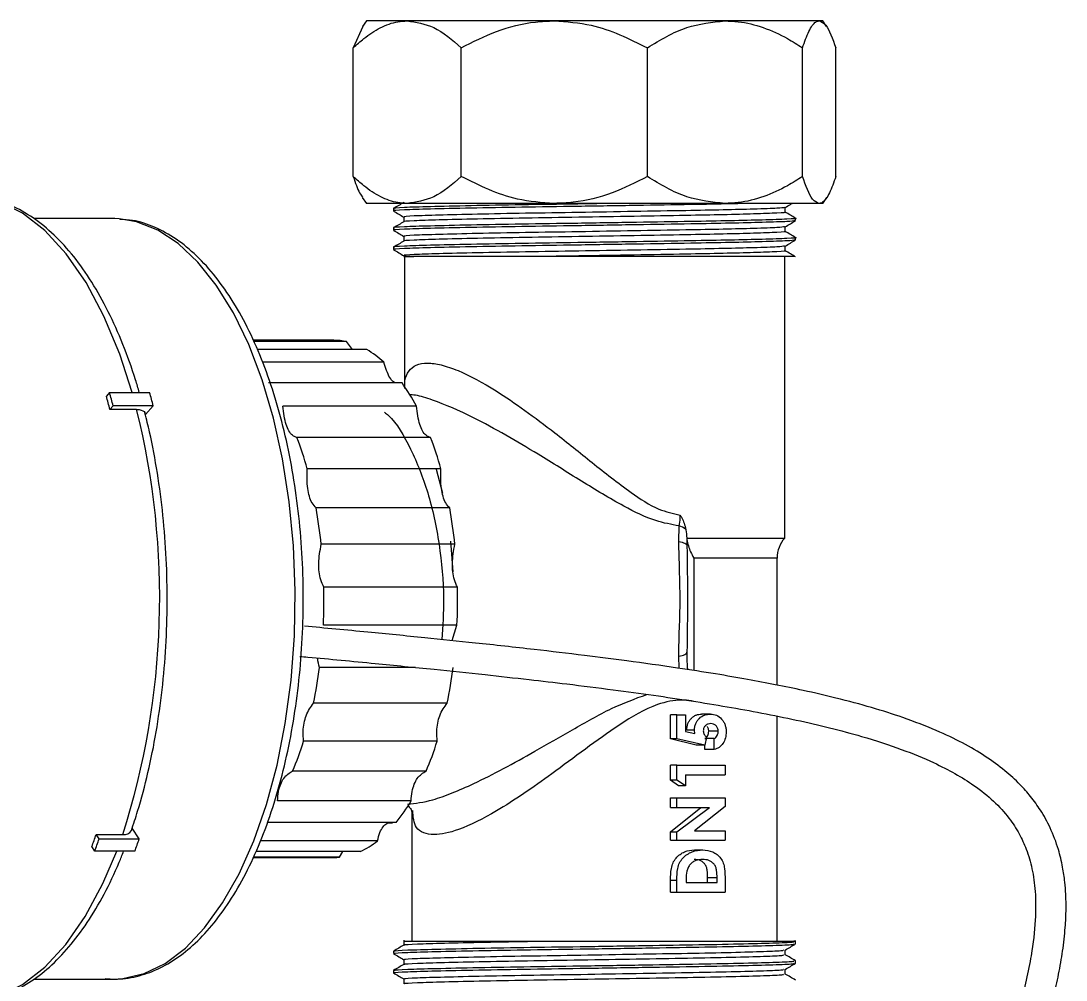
# Model space of a CAD drawing. Extents: x 75 to 2075, y 25 to 1460.
# Drawn here: x 701.5 to 787.4, y 884.4 to 963.3 of the extents above; entities that cross this region are included whole.
import ezdxf

# ---------------------------------------------------------------- set-up
doc = ezdxf.new("R2010")
doc.units = 0
doc.header["$LTSCALE"] = 5
doc.linetypes.add('SLD-KATı', pattern=[0])
doc.layers.get('0').update_dxf_attribs({"linetype": 'CONTINUOUS'})

msp = doc.modelspace()

# ---------------------------------------------------------------- linework, layer by layer
at = {"color": 7, "linetype": 'SLD-KATı'}
for p, q in [((729.631, 962.787), (728.853, 961.047)), ((729.928, 963.254), (729.611, 962.801)), ((733.291, 963.254), (729.928, 963.254)), ((745.374, 963.254), (733.291, 963.254)), ((759.393, 963.254), (745.374, 963.254)), ((767.135, 963.254), (759.393, 963.254)), ((767.428, 963.254), (767.135, 963.254)), ((767.746, 962.801), (767.428, 963.254)), ((728.853, 950.461), (728.853, 961.047)), ((737.729, 950.461), (737.729, 961.047)), ((753.019, 950.461), (753.019, 961.047)), ((765.766, 950.461), (765.766, 961.047)), ((768.504, 950.461), (768.504, 961.047)), ((729.586, 948.744), (729.928, 948.254)), ((733.291, 948.254), (729.928, 948.254)), ((745.374, 948.254), (733.291, 948.254)), ((759.393, 948.254), (745.374, 948.254)), ((767.135, 948.254), (759.393, 948.254)), ((767.428, 948.254), (767.135, 948.254)), ((767.428, 948.254), (767.771, 948.744)), ((732.153, 947.829), (732.153, 947.631)), ((764.345, 947.531), (764.345, 947.925)), ((709.154, 947.004), (702.618, 947.004)), ((733.012, 947.134), (733.012, 946.741)), ((765.204, 946.837), (765.204, 947.035)), ((732.153, 946.242), (732.153, 946.043)), ((733.012, 945.547), (733.012, 945.154)), ((764.345, 945.944), (764.345, 946.337)), ((764.345, 944.356), (764.345, 944.75)), ((765.204, 945.249), (765.204, 945.448)), ((732.153, 944.654), (732.153, 944.456)), ((733.053, 943.879), (733.053, 933.223)), ((764.303, 920.754), (764.303, 943.879)), ((727.269, 937.004), (720.63, 937.004)), ((728.299, 936.895), (720.678, 936.895)), ((729.965, 936.242), (720.962, 936.242)), ((728.783, 936.242), (728.299, 936.895)), ((731.372, 935.194), (721.419, 935.194)), ((708.827, 932.725), (708.569, 932.411)), ((708.827, 932.725), (712.121, 932.725)), ((732.86, 933.497), (721.881, 933.497)), ((709.124, 931.613), (708.86, 931.319)), ((711.056, 931.319), (708.86, 931.319)), ((712.417, 931.613), (709.124, 931.613)), ((712.417, 931.613), (711.774, 930.896)), ((734.043, 931.591), (723.064, 931.591)), ((735.207, 929.015), (724.228, 929.015)), ((736.051, 926.437), (725.072, 926.437)), ((735.671, 926.402), (736.176, 924.432)), ((736.778, 923.235), (725.799, 923.235)), ((755.596, 920.473), (755.627, 921.746)), ((756.255, 920.754), (764.303, 920.754)), ((756.255, 920.754), (756.275, 920.632)), ((756.275, 920.632), (756.272, 920.123)), ((737.199, 920.238), (726.22, 920.238)), ((736.849, 920.5), (737.037, 917.972)), ((763.678, 908.67), (763.678, 919.101)), ((737.418, 916.722), (726.438, 916.722)), ((737.376, 913.6), (726.397, 913.6)), ((736.982, 912.321), (737.376, 913.6)), ((733.967, 910.115), (726.085, 910.115)), ((736.563, 907.172), (725.584, 907.172)), ((754.917, 904.24), (754.917, 906.232)), ((755.437, 906.232), (754.917, 906.232)), ((755.437, 904.24), (755.437, 906.232)), ((755.437, 906.232), (756.147, 906.232)), ((756.147, 906.232), (756.147, 904.862)), ((758.207, 906.288), (757.474, 906.288)), ((763.678, 887.629), (763.678, 906.113)), ((756.147, 904.862), (756.931, 904.691)), ((756.892, 904.962), (756.26, 904.962)), ((756.931, 904.691), (756.892, 904.962)), ((757.866, 904.386), (757.73, 903.725)), ((758.842, 904.87), (758.061, 904.87)), ((735.751, 904.06), (724.772, 904.06)), ((757.034, 903.725), (754.917, 904.24)), ((755.437, 904.24), (754.917, 904.24)), ((757.73, 903.725), (755.437, 904.24)), ((757.73, 903.725), (757.034, 903.725)), ((758.507, 904.269), (757.751, 904.269)), ((757.751, 903.371), (757.751, 903.725)), ((758.507, 903.371), (758.507, 904.269)), ((758.507, 903.371), (757.751, 903.371)), ((754.917, 900.867), (754.917, 902.081)), ((755.437, 902.081), (754.917, 902.081)), ((755.437, 900.867), (755.437, 902.081)), ((755.437, 902.081), (759.401, 902.081)), ((759.401, 902.081), (759.401, 901.296)), ((734.84, 901.585), (723.861, 901.585)), ((756.147, 901.296), (759.401, 901.296)), ((756.147, 901.296), (756.147, 900.398)), ((755.573, 900.398), (754.917, 900.867)), ((755.437, 900.867), (754.917, 900.867)), ((756.147, 900.398), (755.437, 900.867)), ((756.147, 900.398), (755.573, 900.398)), ((754.917, 898.604), (754.917, 899.389)), ((754.917, 899.389), (755.437, 899.389)), ((755.437, 898.604), (755.437, 899.389)), ((755.437, 899.389), (759.401, 899.389)), ((759.401, 899.389), (759.401, 898.676)), ((733.609, 899.149), (722.63, 899.149)), ((733.678, 898.335), (733.678, 887.629)), ((754.917, 896.619), (757.405, 898.604)), ((754.917, 898.604), (755.437, 898.604)), ((755.437, 896.619), (758.132, 898.604)), ((755.437, 898.604), (758.132, 898.604)), ((759.401, 898.676), (756.883, 896.697)), ((711.267, 896.028), (710.684, 896.906)), ((732.376, 897.385), (721.793, 897.385)), ((754.917, 895.911), (754.917, 896.619)), ((754.917, 896.619), (755.437, 896.619)), ((755.437, 895.911), (755.437, 896.619)), ((756.883, 896.697), (759.401, 896.697)), ((759.401, 896.697), (759.401, 895.911)), ((707.73, 896.394), (709.926, 896.394)), ((707.973, 896.028), (707.73, 896.394)), ((707.973, 896.028), (711.267, 896.028)), ((730.845, 895.864), (721.233, 895.864)), ((754.917, 895.911), (755.437, 895.911)), ((755.437, 895.911), (759.401, 895.911)), ((707.608, 895.009), (707.372, 895.393)), ((710.902, 895.009), (707.608, 895.009)), ((729.413, 894.983), (720.839, 894.983)), ((727.732, 894.526), (727.984, 894.983)), ((756.885, 895.126), (757.568, 895.126)), ((720.625, 894.504), (727.269, 894.504)), ((727.732, 894.526), (720.635, 894.526)), ((754.917, 891.648), (754.917, 892.638)), ((754.917, 892.638), (755.437, 892.638)), ((755.437, 891.648), (755.437, 892.638)), ((756.201, 892.733), (756.201, 892.434)), ((756.201, 892.434), (758.747, 892.434)), ((757.973, 892.844), (758.747, 892.844)), ((757.973, 892.434), (757.973, 892.844)), ((758.747, 892.434), (758.747, 892.844)), ((759.401, 892.653), (759.401, 891.648)), ((754.917, 891.648), (755.437, 891.648)), ((755.437, 891.648), (759.401, 891.648)), ((733.012, 887.692), (733.012, 887.299)), ((765.204, 887.395), (765.204, 887.668)), ((732.153, 886.8), (732.153, 886.601)), ((764.345, 886.501), (764.345, 886.895)), ((733.012, 886.104), (733.012, 885.712)), ((765.204, 885.808), (765.204, 886.006)), ((732.153, 885.212), (732.153, 885.014)), ((764.345, 884.914), (764.345, 885.308)), ((702.579, 884.504), (709.154, 884.504)), ((733.012, 884.517), (733.012, 884.124))]:
    msp.add_line(p, q, dxfattribs=at)
at = {"color": 8, "linetype": 'SLD-KATı'}
for p, q in [((756.842, 919.101), (756.842, 909.859)), ((763.678, 919.101), (756.842, 919.101)), ((755.624, 910.05), (755.596, 911.035))]:
    msp.add_line(p, q, dxfattribs=at)
at = {"color": 8, "linetype": 'SLD-KATı', "flags": 128}
for points in [[(710.676, 932.725), (709.665, 935.851), (708.369, 938.977), (706.897, 941.741), (705.272, 944.099), (703.518, 946.015), (701.664, 947.459), (699.739, 948.408), (697.772, 948.847)], [(709.154, 884.504), (709.916, 884.545), (711.675, 884.952), (713.399, 885.792), (715.063, 887.053), (716.644, 888.716), (718.121, 890.759), (719.471, 893.153), (720.676, 895.864), (721.72, 898.854), (722.588, 902.082), (723.266, 905.502), (723.747, 909.065), (724.023, 912.722), (724.09, 916.422), (723.947, 920.113), (723.597, 923.742), (723.044, 927.259), (722.296, 930.615), (721.363, 933.762), (720.26, 936.656), (719, 939.257), (717.602, 941.528), (716.085, 943.437), (714.471, 944.958), (712.783, 946.068), (711.043, 946.753), (709.623, 946.989)], [(697.077, 882.629), (697.874, 882.671), (699.803, 883.124), (701.69, 884.066), (703.509, 885.485), (705.231, 887.358), (706.83, 889.658), (708.283, 892.35), (709.423, 895.009)]]:
    msp.add_lwpolyline(points, dxfattribs=at)
at = {"color": 7, "linetype": 'SLD-KATı', "flags": 128}
for points in [[(709.623, 946.989), (709.277, 947.003), (709.154, 947.004)], [(711.056, 931.319), (711.26, 931.308), (711.436, 931.274), (711.577, 931.22), (711.677, 931.147), (711.734, 931.058), (711.74, 931.04)], [(755.596, 920.473), (755.741, 920.445), (755.874, 920.411), (755.99, 920.372), (756.089, 920.328), (756.167, 920.28), (756.225, 920.229), (756.26, 920.177), (756.272, 920.123)], [(755.596, 911.035), (755.741, 911.063), (755.874, 911.097), (755.99, 911.137), (756.089, 911.181), (756.167, 911.228), (756.225, 911.279), (756.26, 911.331), (756.272, 911.385)]]:
    msp.add_lwpolyline(points, dxfattribs=at)
at = {"color": 7, "linetype": 'SLD-KATı'}
for centre, radius, start, end in [((727.267, 932.079), 4.925, 77.89793, 89.97031), ((725.985, 929.431), 7.889, 46.92942, 59.69707), ((658.525, 918.74), 52.21, 14.27311, 15.5367), ((661.851, 918.749), 52.177, 14.27271, 15.5371), ((719.499, 923.884), 16.46, 27.91895, 35.73441), ((659.06, 918.649), 51.386, 14.27402, 15.53416), ((648.792, 915.851), 64.156, 342.34482, 13.95106), ((697.077, 918.702), 29.044, 15.44685, 20.79893), ((708.054, 918.701), 29.046, 15.44702, 20.79876), ((686.075, 916.119), 40.356, 5.85834, 10.15579), ((697.054, 916.119), 40.356, 5.85834, 10.15579), ((755.276, 920.378), 1.412, 50.42334, 75.59526), ((766.178, 919.101), 2.5, 138.59038, 180), ((682.095, 915.754), 44.354, 357.2157, 1.25045), ((693.067, 915.754), 44.361, 357.21601, 1.25014), ((687.67, 915.142), 38.742, 348.12913, 352.54471), ((698.647, 915.142), 38.745, 348.12929, 352.54455), ((699.269, 912.045), 26.724, 336.95775, 342.6141), ((710.248, 912.045), 26.724, 336.95775, 342.6141), ((721.113, 906.563), 14.53, 320.8265, 329.32169), ((710.028, 897.086), 0.7, 261.62761, 328.18688), ((667.618, 910.199), 42.422, 339.57267, 341.00773), ((667.029, 910.121), 43.301, 339.5738, 341.00621), ((670.323, 910.121), 43.301, 339.5738, 341.00621), ((726.51, 901.305), 6.957, 294.66585, 308.55447), ((727.27, 899.365), 4.861, 269.99655, 275.45985)]:
    msp.add_arc(centre, radius, start, end, dxfattribs=at)
for points, knots in [([(728.853, 961.047), (729.137, 961.306), (729.849, 961.955), (731.07, 962.751), (732.286, 963.2), (733.037, 963.241), (733.291, 963.254)], [0, 0, 0, 0, 0.205613, 0.517012, 0.836167, 1, 1, 1, 1]), ([(733.291, 963.254), (734.028, 963.146), (735.588, 962.917), (736.99, 961.693), (737.729, 961.047)], [0, 0, 0, 0, 0.472492, 1, 1, 1, 1]), ([(737.729, 961.047), (738.68, 961.528), (740.614, 962.504), (743.245, 963.173), (744.858, 963.235), (745.374, 963.254)], [0, 0, 0, 0, 0.396748, 0.806753, 1, 1, 1, 1]), ([(745.374, 963.254), (746.398, 963.184), (749.083, 962.999), (751.515, 961.793), (753.019, 961.047)], [0, 0, 0, 0, 0.381418, 1, 1, 1, 1]), ([(753.019, 961.047), (754.082, 961.693), (756.095, 962.917), (758.335, 963.146), (759.393, 963.254)], [0, 0, 0, 0, 0.527507, 1, 1, 1, 1]), ([(759.393, 963.254), (759.758, 963.241), (760.818, 963.201), (762.565, 962.758), (764.32, 961.966), (765.36, 961.306), (765.766, 961.047)], [0, 0, 0, 0, 0.1638321, 0.4746295, 0.794389, 1, 1, 1, 1]), ([(765.766, 961.047), (765.937, 961.528), (766.283, 962.504), (766.754, 963.173), (767.043, 963.235), (767.135, 963.254)], [0, 0, 0, 0, 0.396748, 0.806753, 1, 1, 1, 1]), ([(767.135, 963.254), (767.318, 963.184), (767.799, 962.999), (768.234, 961.793), (768.504, 961.047)], [0, 0, 0, 0, 0.3814182, 1, 1, 1, 1]), ([(733.291, 948.254), (733.037, 948.268), (732.299, 948.307), (731.083, 948.75), (729.861, 949.542), (729.137, 950.203), (728.853, 950.461)], [0, 0, 0, 0, 0.163832, 0.474631, 0.794388, 1, 1, 1, 1]), ([(728.853, 950.461), (729.022, 949.95), (729.27, 949.2), (729.543, 948.878), (729.63, 948.775)], [0, 0, 0, 0, 0.6822117, 1, 1, 1, 1]), ([(737.729, 950.461), (736.99, 949.815), (735.588, 948.591), (734.028, 948.362), (733.291, 948.254)], [0, 0, 0, 0, 0.527505, 1, 1, 1, 1]), ([(745.374, 948.254), (744.35, 948.325), (741.666, 948.509), (739.234, 949.715), (737.729, 950.461)], [0, 0, 0, 0, 0.38142, 1, 1, 1, 1]), ([(753.019, 950.461), (752.068, 949.981), (750.134, 949.004), (747.504, 948.335), (745.891, 948.274), (745.374, 948.254)], [0, 0, 0, 0, 0.396745, 0.806751, 1, 1, 1, 1]), ([(759.393, 948.254), (758.335, 948.362), (756.095, 948.591), (754.082, 949.815), (753.019, 950.461)], [0, 0, 0, 0, 0.472495, 1, 1, 1, 1]), ([(765.766, 950.461), (765.36, 950.203), (764.336, 949.553), (762.583, 948.757), (760.836, 948.308), (759.758, 948.268), (759.393, 948.254)], [0, 0, 0, 0, 0.205613, 0.51701, 0.836166, 1, 1, 1, 1]), ([(767.135, 948.254), (766.952, 948.325), (766.471, 948.509), (766.036, 949.715), (765.766, 950.461)], [0, 0, 0, 0, 0.38142, 1, 1, 1, 1]), ([(768.504, 950.461), (768.333, 949.981), (767.987, 949.004), (767.516, 948.335), (767.228, 948.274), (767.135, 948.254)], [0, 0, 0, 0, 0.3967455, 0.8067511, 1, 1, 1, 1]), ([(711.272, 932.725), (711.173, 933.066), (710.771, 934.444), (709.947, 936.712), (708.747, 939.407), (707.394, 941.823), (705.905, 943.935), (704.291, 945.711), (702.567, 947.125), (700.76, 948.141), (699.174, 948.675), (698.201, 948.799), (697.86, 948.843)], [0, 0, 0, 0, 0.037111, 0.1500013, 0.2631513, 0.3765956, 0.490332, 0.6042359, 0.7177967, 0.8302093, 0.9405526, 1, 1, 1, 1]), ([(750.455, 948.254), (749.404, 948.237), (746.782, 948.196), (742.595, 948.135), (738.394, 948.06), (735.016, 947.984), (732.907, 947.915), (731.987, 947.861), (732.207, 947.833), (732.233, 947.829)], [0, 0, 0, 0, 0.114157, 0.284789, 0.458187, 0.632055, 0.802456, 0.976749, 1, 1, 1, 1]), ([(761.473, 948.254), (760.945, 948.241), (759.594, 948.206), (756.42, 948.15), (752.152, 948.082), (747.32, 948.006), (742.599, 947.936), (738.393, 947.862), (735.016, 947.786), (732.906, 947.717), (731.987, 947.662), (732.207, 947.634), (732.233, 947.631)], [0, 0, 0, 0, 0.062742, 0.160644, 0.277739, 0.396596, 0.512824, 0.630937, 0.749369, 0.86544, 0.984162, 1, 1, 1, 1]), ([(733.018, 948.333), (732.875, 948.25), (732.588, 948.084), (732.302, 947.919), (732.159, 947.836)], [0, 0, 0, 0, 0.499996, 1, 1, 1, 1]), ([(764.339, 947.921), (764.482, 948.004), (764.674, 948.115), (764.866, 948.226), (764.915, 948.254)], [0, 0, 0, 0, 0.745347, 1, 1, 1, 1]), ([(732.159, 947.624), (732.302, 947.541), (732.586, 947.377), (732.871, 947.212), (733.012, 947.131)], [0, 0, 0, 0, 0.503647, 1, 1, 1, 1]), ([(764.33, 947.531), (764.335, 947.53), (764.551, 947.505), (763.77, 947.457), (762.035, 947.389), (759.353, 947.321), (756.041, 947.257), (751.965, 947.189), (747.392, 947.113), (742.914, 947.043), (738.929, 946.969), (735.723, 946.893), (733.741, 946.824), (732.862, 946.771), (733.035, 946.746), (733.041, 946.745)], [0, 0, 0, 0, 0.002167, 0.094817, 0.187691, 0.266682, 0.344239, 0.437, 0.531158, 0.623233, 0.716801, 0.810622, 0.902573, 0.996623, 1, 1, 1, 1]), ([(764.3, 947.921), (764.167, 947.899), (763.893, 947.852), (761.997, 947.786), (759.362, 947.718), (756.038, 947.654), (751.966, 947.586), (747.392, 947.509), (742.915, 947.44), (738.928, 947.365), (735.727, 947.29), (733.726, 947.221), (732.855, 947.166), (733.066, 947.138), (733.092, 947.134)], [0, 0, 0, 0, 0.086476, 0.179205, 0.258072, 0.335508, 0.428125, 0.522136, 0.614067, 0.707489, 0.801164, 0.892971, 0.986875, 1, 1, 1, 1]), ([(765.198, 947.042), (765.055, 947.125), (764.77, 947.289), (764.486, 947.454), (764.345, 947.535)], [0, 0, 0, 0, 0.5036, 1, 1, 1, 1]), ([(708.479, 884.548), (708.663, 884.531), (709.442, 884.457), (710.822, 884.618), (712.576, 885.169), (714.272, 886.109), (715.9, 887.416), (717.445, 889.089), (718.885, 891.11), (720.199, 893.449), (721.369, 896.07), (722.381, 898.937), (723.225, 902.011), (723.892, 905.254), (724.376, 908.626), (724.672, 912.085), (724.777, 915.589), (724.69, 919.095), (724.412, 922.558), (723.946, 925.938), (723.297, 929.191), (722.471, 932.278), (721.477, 935.163), (720.324, 937.808), (719.02, 940.183), (717.578, 942.256), (716.007, 943.994), (714.327, 945.373), (712.559, 946.338), (710.997, 946.875), (710.031, 946.921), (709.685, 946.937)], [0, 0, 0, 0, 0.01051, 0.04455, 0.078566, 0.112964, 0.148083, 0.183885, 0.220112, 0.256502, 0.292874, 0.329175, 0.365401, 0.401562, 0.437672, 0.473748, 0.509804, 0.545855, 0.581913, 0.61799, 0.6541, 0.690262, 0.726492, 0.762809, 0.799229, 0.835754, 0.872343, 0.908817, 0.944888, 0.980229, 1, 1, 1, 1]), ([(765.123, 947.042), (765.153, 947.039), (765.423, 947.011), (764.615, 946.961), (762.764, 946.893), (759.939, 946.825), (756.445, 946.761), (752.145, 946.693), (747.322, 946.616), (742.598, 946.547), (738.393, 946.472), (735.016, 946.397), (732.906, 946.328), (731.987, 946.273), (732.207, 946.245), (732.233, 946.242)], [0, 0, 0, 0, 0.0111728, 0.1021512, 0.1933487, 0.2709132, 0.3470704, 0.4381575, 0.5306157, 0.6210287, 0.7129079, 0.8050358, 0.8953265, 0.9876797, 1, 1, 1, 1]), ([(765.157, 946.83), (765.018, 946.808), (764.728, 946.761), (762.728, 946.695), (759.948, 946.626), (756.442, 946.563), (752.146, 946.495), (747.321, 946.418), (742.598, 946.349), (738.393, 946.274), (735.016, 946.198), (732.906, 946.13), (731.987, 946.075), (732.207, 946.047), (732.233, 946.043)], [0, 0, 0, 0, 0.086627, 0.179401, 0.258307, 0.335781, 0.428443, 0.5225, 0.614476, 0.707944, 0.801665, 0.893517, 0.987467, 1, 1, 1, 1]), ([(733.018, 946.745), (732.875, 946.662), (732.588, 946.497), (732.302, 946.331), (732.159, 946.249)], [0, 0, 0, 0, 0.499996, 1, 1, 1, 1]), ([(764.339, 946.334), (764.482, 946.416), (764.768, 946.582), (765.055, 946.747), (765.198, 946.83)], [0, 0, 0, 0, 0.499996, 1, 1, 1, 1]), ([(732.159, 946.036), (732.302, 945.954), (732.586, 945.789), (732.871, 945.625), (733.012, 945.543)], [0, 0, 0, 0, 0.503647, 1, 1, 1, 1]), ([(764.33, 945.944), (764.335, 945.943), (764.551, 945.918), (763.77, 945.87), (762.035, 945.802), (759.353, 945.733), (756.041, 945.67), (751.965, 945.602), (747.392, 945.525), (742.914, 945.456), (738.929, 945.381), (735.723, 945.305), (733.741, 945.237), (732.862, 945.184), (733.035, 945.159), (733.041, 945.158)], [0, 0, 0, 0, 0.002167, 0.094817, 0.187691, 0.266682, 0.344239, 0.437, 0.531158, 0.623233, 0.716801, 0.810622, 0.902573, 0.996623, 1, 1, 1, 1]), ([(764.3, 946.334), (764.167, 946.312), (763.893, 946.265), (761.997, 946.199), (759.362, 946.13), (756.038, 946.067), (751.966, 945.999), (747.392, 945.922), (742.915, 945.852), (738.928, 945.778), (735.727, 945.702), (733.726, 945.634), (732.855, 945.578), (733.066, 945.55), (733.092, 945.547)], [0, 0, 0, 0, 0.086476, 0.179205, 0.258072, 0.335508, 0.428125, 0.522136, 0.614067, 0.707489, 0.801164, 0.892971, 0.986875, 1, 1, 1, 1]), ([(765.198, 945.455), (765.055, 945.538), (764.77, 945.702), (764.486, 945.866), (764.345, 945.948)], [0, 0, 0, 0, 0.5036, 1, 1, 1, 1]), ([(765.123, 945.455), (765.153, 945.452), (765.423, 945.424), (764.615, 945.374), (762.764, 945.306), (759.939, 945.237), (756.445, 945.174), (752.145, 945.106), (747.322, 945.029), (742.598, 944.96), (738.393, 944.885), (735.016, 944.809), (732.906, 944.74), (731.987, 944.686), (732.207, 944.658), (732.233, 944.654)], [0, 0, 0, 0, 0.011173, 0.102151, 0.193349, 0.270913, 0.34707, 0.438158, 0.530616, 0.621029, 0.712908, 0.805036, 0.895327, 0.98768, 1, 1, 1, 1]), ([(765.157, 945.243), (765.018, 945.22), (764.728, 945.174), (762.728, 945.107), (759.948, 945.039), (756.442, 944.975), (752.146, 944.907), (747.321, 944.831), (742.598, 944.761), (738.393, 944.686), (735.016, 944.611), (732.906, 944.542), (731.987, 944.487), (732.207, 944.459), (732.233, 944.456)], [0, 0, 0, 0, 0.086627, 0.179401, 0.258307, 0.335781, 0.428443, 0.5225, 0.614476, 0.707944, 0.801665, 0.893517, 0.987467, 1, 1, 1, 1]), ([(733.018, 945.158), (732.875, 945.075), (732.588, 944.909), (732.302, 944.744), (732.159, 944.661)], [0, 0, 0, 0, 0.499996, 1, 1, 1, 1]), ([(764.3, 944.746), (764.167, 944.724), (763.893, 944.677), (761.997, 944.611), (759.362, 944.543), (756.038, 944.479), (751.966, 944.411), (747.392, 944.334), (742.915, 944.265), (738.927, 944.19), (735.73, 944.115), (733.715, 944.046), (732.847, 943.989), (733.089, 943.958), (733.134, 943.953)], [0, 0, 0, 0, 0.085762, 0.177726, 0.255942, 0.332739, 0.424592, 0.517827, 0.608999, 0.70165, 0.794552, 0.885602, 0.978731, 1, 1, 1, 1]), ([(764.339, 944.746), (764.482, 944.829), (764.768, 944.994), (765.055, 945.16), (765.198, 945.243)], [0, 0, 0, 0, 0.499996, 1, 1, 1, 1]), ([(732.159, 944.449), (732.302, 944.366), (732.588, 944.201), (732.875, 944.035), (733.018, 943.952)], [0, 0, 0, 0, 0.500021, 1, 1, 1, 1]), ([(743.712, 943.879), (743.462, 943.879), (742.209, 943.879), (740.232, 943.879), (737.997, 943.879), (736.204, 943.879), (734.774, 943.879), (733.727, 943.879), (733.124, 943.879), (732.86, 943.879), (733.444, 943.879), (733.82, 943.879)], [0, 0, 0, 0, 0.032322, 0.162246, 0.269692, 0.377137, 0.484582, 0.592027, 0.699473, 0.806918, 1, 1, 1, 1]), ([(764.33, 944.356), (764.335, 944.355), (764.551, 944.329), (763.77, 944.283), (762.035, 944.214), (759.353, 944.146), (756.04, 944.082), (751.97, 944.014), (747.622, 943.942), (744.925, 943.899), (743.712, 943.879)], [0, 0, 0, 0, 0.0035627, 0.1559059, 0.3086166, 0.4384985, 0.566024, 0.7185496, 0.873371, 1, 1, 1, 1]), ([(765.147, 943.879), (765.147, 943.879), (765.15, 943.879), (764.724, 943.879), (763.823, 943.879), (762.463, 943.879), (760.731, 943.879), (758.661, 943.879), (756.333, 943.879), (753.788, 943.879), (751.125, 943.879), (748.427, 943.879), (745.93, 943.879), (744.397, 943.879), (743.712, 943.879)], [0, 0, 0, 0, 0.043873, 0.133956, 0.224027, 0.313764, 0.403502, 0.491898, 0.580294, 0.668748, 0.757201, 0.843724, 0.930247, 1, 1, 1, 1]), ([(765.198, 943.867), (765.055, 943.95), (764.77, 944.114), (764.486, 944.279), (764.345, 944.36)], [0, 0, 0, 0, 0.503619, 1, 1, 1, 1]), ([(732.34, 933.497), (732.275, 933.522), (732.102, 933.588), (731.722, 934.085), (731.516, 934.736), (731.372, 935.194)], [0, 0, 0, 0, 0.15194, 0.403852, 1, 1, 1, 1]), ([(710.623, 896.717), (710.798, 897.242), (711.303, 898.767), (712.014, 901.451), (712.689, 904.796), (713.18, 908.272), (713.484, 911.834), (713.596, 915.441), (713.517, 919.051), (713.247, 922.623), (712.787, 926.112), (712.26, 928.912), (711.868, 930.514), (711.74, 931.04)], [0, 0, 0, 0, 0.0526444, 0.1527577, 0.2527465, 0.3526132, 0.4523904, 0.5521208, 0.6518383, 0.7515685, 0.8513465, 0.9512047, 1, 1, 1, 1]), ([(724.228, 929.015), (724.101, 929.058), (723.861, 929.139), (723.557, 929.534), (723.23, 930.296), (723.132, 931.056), (723.064, 931.591)], [0, 0, 0, 0, 0.2090074, 0.3953317, 0.5749469, 1, 1, 1, 1]), ([(731.424, 931.09), (731.531, 931.006), (732.346, 930.359), (733.615, 928.137), (735.063, 924.566), (735.978, 920.311), (736.374, 916.129), (736.203, 913.521), (736.13, 912.409)], [0, 0, 0, 0, 0.030924, 0.236474, 0.439166, 0.644433, 0.848298, 1, 1, 1, 1]), ([(735.207, 929.015), (735.08, 929.058), (734.84, 929.139), (734.536, 929.534), (734.209, 930.296), (734.111, 931.056), (734.043, 931.591)], [0, 0, 0, 0, 0.209008, 0.395332, 0.574947, 1, 1, 1, 1]), ([(725.799, 923.235), (725.684, 923.357), (725.468, 923.59), (725.237, 924.162), (725.038, 925.099), (725.058, 925.885), (725.072, 926.437)], [0, 0, 0, 0, 0.209003, 0.395328, 0.574936, 1, 1, 1, 1]), ([(736.778, 923.235), (736.663, 923.357), (736.447, 923.59), (736.216, 924.162), (736.018, 925.099), (736.037, 925.885), (736.051, 926.437)], [0, 0, 0, 0, 0.209003, 0.395328, 0.574936, 1, 1, 1, 1]), ([(755.627, 921.746), (755.667, 921.955), (755.721, 922.236), (755.717, 922.544), (755.716, 922.624)], [0, 0, 0, 0, 0.741508, 1, 1, 1, 1]), ([(755.716, 922.624), (755.718, 922.621), (755.894, 922.351), (756.065, 921.961), (756.156, 921.554), (756.176, 921.467)], [0, 0, 0, 0, 0.008841, 0.787544, 1, 1, 1, 1]), ([(756.176, 921.467), (756.178, 921.455), (756.225, 921.222), (756.24, 920.982), (756.255, 920.754)], [0, 0, 0, 0, 0.048895, 1, 1, 1, 1]), ([(756.275, 920.632), (756.304, 920.458), (756.383, 919.977), (756.649, 919.441), (756.84, 919.104), (756.842, 919.101)], [0, 0, 0, 0, 0.361048, 0.994117, 1, 1, 1, 1]), ([(726.438, 916.722), (726.348, 916.913), (726.176, 917.274), (726.041, 917.967), (725.991, 918.987), (726.126, 919.721), (726.22, 920.238)], [0, 0, 0, 0, 0.20901, 0.395334, 0.574948, 1, 1, 1, 1]), ([(737.418, 916.722), (737.327, 916.913), (737.155, 917.274), (737.02, 917.967), (736.97, 918.987), (737.105, 919.721), (737.199, 920.238)], [0, 0, 0, 0, 0.209012, 0.395335, 0.574948, 1, 1, 1, 1]), ([(755.596, 911.035), (755.596, 911.106), (755.615, 912.622), (755.75, 915.025), (755.664, 918.145), (755.619, 919.691), (755.596, 920.473)], [0, 0, 0, 0, 0.023081, 0.4994, 0.746779, 1, 1, 1, 1]), ([(767.626, 835.008), (768.178, 836.381), (769.667, 840.088), (772.046, 845.851), (774.654, 852.079), (777.051, 857.769), (779.099, 862.666), (780.844, 866.929), (782.35, 870.73), (783.708, 874.347), (784.756, 877.37), (785.497, 879.728), (786.001, 881.489), (786.44, 883.188), (786.832, 884.956), (787.161, 886.845), (787.365, 888.66), (787.434, 890.197), (787.411, 891.433), (787.322, 892.57), (787.143, 893.801), (786.781, 895.314), (786.182, 896.893), (785.414, 898.29), (784.561, 899.479), (783.586, 900.577), (782.39, 901.674), (780.845, 902.81), (778.975, 903.912), (776.754, 904.972), (774.27, 905.934), (771.501, 906.818), (768.751, 907.561), (766.054, 908.187), (763.604, 908.693), (761.204, 909.145), (758.529, 909.604), (755.22, 910.12), (751.59, 910.63), (747.634, 911.135), (743.455, 911.629), (739.061, 912.11), (734.494, 912.581), (729.81, 913.041), (726.52, 913.35), (724.846, 913.506), (724.844, 913.506)], [0, 0, 0, 0, 0.0205621, 0.0555388, 0.0903957, 0.1257889, 0.1614733, 0.1916917, 0.2231937, 0.2565281, 0.2908245, 0.3140625, 0.3329615, 0.3509668, 0.3744622, 0.3993693, 0.4253308, 0.4471705, 0.464789, 0.4797656, 0.4984939, 0.521544, 0.552289, 0.5787801, 0.5997642, 0.6186117, 0.6412766, 0.6663878, 0.6908492, 0.7147614, 0.740583, 0.7613365, 0.781986, 0.7988708, 0.8120771, 0.8243771, 0.8378546, 0.8531514, 0.8727619, 0.888831, 0.90784, 0.9304857, 0.9504107, 0.9733823, 0.9999661, 1, 1, 1, 1]), ([(724.463, 911.03), (724.686, 911.01), (726.674, 910.828), (730.351, 910.477), (735.217, 909.996), (739.458, 909.553), (743.116, 909.149), (746.638, 908.737), (750.072, 908.307), (754.548, 907.698), (758.699, 907.054), (762.519, 906.361), (765.352, 905.784), (768.11, 905.143), (771.081, 904.343), (773.981, 903.392), (776.443, 902.373), (778.385, 901.375), (780.053, 900.322), (781.522, 899.136), (782.723, 897.812), (783.582, 896.486), (784.224, 895.085), (784.667, 893.559), (784.936, 891.633), (784.935, 889.286), (784.655, 886.892), (784.176, 884.467), (783.692, 882.51), (783.182, 880.719), (782.709, 879.191), (782.236, 877.751), (781.695, 876.178), (780.963, 874.147), (780.017, 871.642), (778.858, 868.699), (777.374, 865.041), (775.509, 860.554), (773.174, 855.007), (770.601, 848.879), (768.415, 843.624), (767.103, 840.387), (766.745, 839.504)], [0, 0, 0, 0, 0.003632, 0.032463, 0.05673, 0.077218, 0.094566, 0.109282, 0.127274, 0.143186, 0.173466, 0.188986, 0.205641, 0.223635, 0.243101, 0.27173, 0.300176, 0.323008, 0.347646, 0.380217, 0.413356, 0.441922, 0.468129, 0.500555, 0.535664, 0.57604, 0.620862, 0.648192, 0.674441, 0.696044, 0.71302, 0.727066, 0.743482, 0.762588, 0.788033, 0.814161, 0.839677, 0.876824, 0.913287, 0.949566, 0.986246, 1, 1, 1, 1]), ([(726.085, 910.115), (726.017, 910.351), (725.946, 910.599), (725.935, 910.879), (725.935, 910.893)], [0, 0, 0, 0, 0.951147, 1, 1, 1, 1]), ([(724.772, 904.06), (724.753, 904.326), (724.715, 904.828), (724.801, 905.555), (725.046, 906.442), (725.362, 906.871), (725.584, 907.172)], [0, 0, 0, 0, 0.208995, 0.395323, 0.574936, 1, 1, 1, 1]), ([(735.751, 904.06), (735.732, 904.326), (735.694, 904.828), (735.78, 905.555), (736.025, 906.442), (736.341, 906.871), (736.563, 907.172)], [0, 0, 0, 0, 0.208995, 0.395323, 0.574936, 1, 1, 1, 1]), ([(756.26, 904.962), (756.276, 905.146), (756.3, 905.422), (756.466, 905.738), (756.626, 905.94), (756.816, 906.102), (757.098, 906.254), (757.324, 906.274), (757.474, 906.288)], [0, 0, 0, 0, 0.24911, 0.372009, 0.49961, 0.624604, 0.75011, 1, 1, 1, 1]), ([(756.892, 904.962), (756.896, 905.054), (756.905, 905.238), (756.984, 905.502), (757.115, 905.74), (757.349, 906.01), (757.724, 906.248), (758.045, 906.274), (758.207, 906.288)], [0, 0, 0, 0, 0.11998, 0.240714, 0.360913, 0.487826, 0.741388, 1, 1, 1, 1]), ([(758.207, 906.288), (758.378, 906.271), (758.716, 906.237), (759.072, 905.955), (759.288, 905.66), (759.407, 905.402), (759.467, 905.167), (759.489, 904.972), (759.491, 904.874), (759.492, 904.825)], [0, 0, 0, 0, 0.258515, 0.511754, 0.63928, 0.758747, 0.879692, 0.939869, 1, 1, 1, 1]), ([(758.231, 905.503), (758.156, 905.497), (758.008, 905.485), (757.834, 905.38), (757.726, 905.259), (757.661, 905.152), (757.621, 905.03), (757.617, 904.944), (757.614, 904.902)], [0, 0, 0, 0, 0.258338, 0.512082, 0.639308, 0.759601, 0.881517, 1, 1, 1, 1]), ([(758.061, 904.87), (758.059, 904.914), (758.055, 905.003), (758.019, 905.128), (757.981, 905.214), (757.952, 905.252), (757.947, 905.258)], [0, 0, 0, 0, 0.3127638, 0.6253271, 0.9380149, 1, 1, 1, 1]), ([(758.842, 904.87), (758.84, 904.914), (758.836, 905.003), (758.798, 905.13), (758.738, 905.243), (758.632, 905.371), (758.462, 905.484), (758.308, 905.496), (758.231, 905.503)], [0, 0, 0, 0, 0.119895, 0.240695, 0.363351, 0.487993, 0.741581, 1, 1, 1, 1]), ([(757.614, 904.902), (757.619, 904.852), (757.627, 904.75), (757.708, 904.564), (757.802, 904.457), (757.866, 904.386)], [0, 0, 0, 0, 0.244986, 0.493413, 1, 1, 1, 1]), ([(757.751, 904.269), (757.773, 904.283), (757.818, 904.313), (757.899, 904.388), (757.983, 904.505), (758.049, 904.68), (758.057, 904.807), (758.061, 904.87)], [0, 0, 0, 0, 0.125309, 0.250527, 0.500337, 0.750186, 1, 1, 1, 1]), ([(758.507, 904.269), (758.554, 904.3), (758.648, 904.361), (758.758, 904.504), (758.816, 904.65), (758.839, 904.775), (758.841, 904.838), (758.842, 904.87)], [0, 0, 0, 0, 0.257533, 0.5096, 0.756133, 0.878171, 1, 1, 1, 1]), ([(759.492, 904.825), (759.481, 904.654), (759.459, 904.31), (759.247, 903.856), (758.922, 903.516), (758.647, 903.42), (758.507, 903.371)], [0, 0, 0, 0, 0.2419254, 0.4878286, 0.7407397, 1, 1, 1, 1]), ([(722.63, 899.149), (722.65, 899.415), (722.689, 899.917), (722.878, 900.553), (723.242, 901.238), (723.606, 901.442), (723.861, 901.585)], [0, 0, 0, 0, 0.2089939, 0.3953221, 0.5749334, 1, 1, 1, 1]), ([(733.609, 899.149), (733.629, 899.415), (733.668, 899.917), (733.857, 900.553), (734.221, 901.238), (734.585, 901.442), (734.84, 901.585)], [0, 0, 0, 0, 0.208994, 0.395322, 0.574935, 1, 1, 1, 1]), ([(733.389, 898.705), (733.473, 898.622), (733.666, 898.433), (733.677, 898.201), (733.68, 898.262), (733.68, 898.267)], [0, 0, 0, 0, 0.417887, 0.95558, 1, 1, 1, 1]), ([(730.845, 895.864), (730.904, 896.104), (731.015, 896.557), (731.289, 897.036), (731.642, 897.383), (731.915, 897.362), (732.077, 897.35)], [0, 0, 0, 0, 0.250069, 0.473017, 0.687927, 1, 1, 1, 1]), ([(697.073, 882.652), (697.605, 882.671), (698.749, 882.713), (700.475, 883.255), (702.226, 884.161), (703.911, 885.45), (705.516, 887.104), (707.023, 889.109), (708.402, 891.446), (709.376, 893.456), (709.865, 894.707), (709.983, 895.009)], [0, 0, 0, 0, 0.1023543, 0.2201806, 0.3391152, 0.4603141, 0.5837736, 0.708723, 0.834313, 0.9599311, 1, 1, 1, 1]), ([(754.917, 892.638), (754.924, 892.959), (754.936, 893.441), (755.106, 894.061), (755.361, 894.457), (755.697, 894.759), (756.199, 895.062), (756.611, 895.1), (756.885, 895.126)], [0, 0, 0, 0, 0.250365, 0.375442, 0.500392, 0.624141, 0.750845, 1, 1, 1, 1]), ([(755.437, 892.638), (755.445, 892.96), (755.457, 893.444), (755.644, 894.066), (755.922, 894.461), (756.284, 894.761), (756.831, 895.064), (757.274, 895.101), (757.568, 895.126)], [0, 0, 0, 0, 0.240973, 0.362309, 0.485893, 0.610926, 0.740907, 1, 1, 1, 1]), ([(757.568, 895.126), (757.849, 895.098), (758.271, 895.055), (758.753, 894.761), (759.049, 894.447), (759.273, 894.057), (759.401, 893.439), (759.401, 892.967), (759.401, 892.653)], [0, 0, 0, 0, 0.259728, 0.3896385, 0.5140643, 0.637564, 0.758623, 1, 1, 1, 1]), ([(757.556, 894.341), (757.372, 894.327), (757.096, 894.306), (756.749, 894.134), (756.606, 893.996), (756.536, 893.928)], [0, 0, 0, 0, 0.504586, 0.754388, 1, 1, 1, 1]), ([(757.973, 892.844), (757.969, 893.039), (757.964, 893.331), (757.886, 893.712), (757.752, 893.957), (757.567, 894.139), (757.281, 894.31), (757.036, 894.328), (756.873, 894.341)], [0, 0, 0, 0, 0.250392, 0.375468, 0.500288, 0.625307, 0.750421, 1, 1, 1, 1]), ([(758.747, 892.844), (758.744, 893.039), (758.738, 893.332), (758.653, 893.715), (758.506, 893.959), (758.306, 894.14), (757.995, 894.311), (757.732, 894.329), (757.556, 894.341)], [0, 0, 0, 0, 0.240949, 0.362086, 0.485399, 0.611788, 0.740363, 1, 1, 1, 1]), ([(756.536, 893.928), (756.474, 893.844), (756.353, 893.677), (756.224, 893.266), (756.21, 892.946), (756.201, 892.733)], [0, 0, 0, 0, 0.253984, 0.504176, 1, 1, 1, 1]), ([(733.018, 887.303), (732.875, 887.22), (732.588, 887.055), (732.302, 886.889), (732.159, 886.806)], [0, 0, 0, 0, 0.500015, 1, 1, 1, 1]), ([(732.299, 886.8), (732.257, 886.807), (732.074, 886.839), (733.161, 886.897), (735.496, 886.966), (739.026, 887.043), (743.342, 887.116), (748.11, 887.187), (752.914, 887.264), (757.37, 887.334), (761.121, 887.407), (763.757, 887.484), (765.138, 887.542), (765.058, 887.58), (765.029, 887.594)], [0, 0, 0, 0, 0.027622, 0.120555, 0.211634, 0.304794, 0.397067, 0.488582, 0.581889, 0.673323, 0.765692, 0.858812, 0.949877, 1, 1, 1, 1]), ([(732.299, 886.601), (732.257, 886.609), (732.074, 886.641), (733.161, 886.699), (735.496, 886.768), (739.026, 886.844), (743.342, 886.918), (748.11, 886.988), (752.914, 887.065), (757.37, 887.135), (761.121, 887.209), (763.757, 887.285), (765.138, 887.343), (765.058, 887.381), (765.029, 887.395)], [0, 0, 0, 0, 0.027622, 0.120555, 0.211634, 0.304794, 0.397067, 0.488582, 0.581889, 0.673323, 0.765692, 0.858812, 0.949877, 1, 1, 1, 1]), ([(733.02, 887.629), (733.017, 887.629), (732.926, 887.629), (733.213, 887.629), (733.831, 887.629), (734.942, 887.629), (736.418, 887.629), (738.257, 887.629), (740.935, 887.629), (743.277, 887.629), (744.782, 887.629)], [0, 0, 0, 0, 0.003923, 0.131674, 0.259425, 0.387176, 0.514926, 0.642677, 0.770428, 1, 1, 1, 1]), ([(733.125, 887.303), (733.1, 887.308), (732.954, 887.338), (733.979, 887.394), (736.179, 887.463), (739.529, 887.539), (742.607, 887.595), (744.421, 887.623), (744.782, 887.629)], [0, 0, 0, 0, 0.045289, 0.271388, 0.492977, 0.719628, 0.944123, 1, 1, 1, 1]), ([(744.782, 887.629), (745.468, 887.629), (747.017, 887.629), (749.511, 887.629), (752.172, 887.629), (754.746, 887.629), (757.166, 887.629), (759.359, 887.629), (761.288, 887.629), (762.878, 887.629), (764.092, 887.629), (764.862, 887.629), (765.22, 887.629), (765.102, 887.629), (765.045, 887.629)], [0, 0, 0, 0, 0.066992, 0.151484, 0.235975, 0.320459, 0.40495, 0.489693, 0.574436, 0.660766, 0.747096, 0.833378, 0.919666, 1, 1, 1, 1]), ([(764.339, 886.891), (764.482, 886.974), (764.768, 887.14), (765.055, 887.305), (765.198, 887.388)], [0, 0, 0, 0, 0.499977, 1, 1, 1, 1]), ([(732.159, 886.594), (732.302, 886.511), (732.586, 886.347), (732.871, 886.183), (733.012, 886.101)], [0, 0, 0, 0, 0.5036284, 1, 1, 1, 1]), ([(733.125, 885.716), (733.1, 885.721), (732.954, 885.75), (733.979, 885.806), (736.179, 885.875), (739.529, 885.951), (743.62, 886.025), (748.14, 886.095), (752.694, 886.172), (756.918, 886.242), (760.474, 886.316), (762.973, 886.392), (764.28, 886.45), (764.205, 886.488), (764.179, 886.502)], [0, 0, 0, 0, 0.018795, 0.112626, 0.204585, 0.298645, 0.39181, 0.484209, 0.578418, 0.670735, 0.763996, 0.858016, 0.949961, 1, 1, 1, 1]), ([(733.152, 886.105), (733.111, 886.112), (732.936, 886.145), (733.967, 886.203), (736.182, 886.272), (739.528, 886.348), (743.62, 886.421), (748.14, 886.492), (752.694, 886.569), (756.918, 886.639), (760.476, 886.713), (762.966, 886.789), (764.253, 886.845), (764.193, 886.881), (764.174, 886.892)], [0, 0, 0, 0, 0.028452, 0.122171, 0.214021, 0.30797, 0.401024, 0.493314, 0.587411, 0.67962, 0.77277, 0.866679, 0.958514, 1, 1, 1, 1]), ([(765.198, 886.013), (765.055, 886.095), (764.77, 886.26), (764.486, 886.424), (764.345, 886.506)], [0, 0, 0, 0, 0.503619, 1, 1, 1, 1]), ([(733.018, 885.715), (732.875, 885.633), (732.588, 885.467), (732.302, 885.302), (732.159, 885.219)], [0, 0, 0, 0, 0.499996, 1, 1, 1, 1]), ([(732.299, 885.212), (732.257, 885.22), (732.074, 885.252), (733.161, 885.31), (735.496, 885.379), (739.026, 885.455), (743.342, 885.528), (748.11, 885.599), (752.914, 885.676), (757.37, 885.746), (761.121, 885.82), (763.757, 885.896), (765.138, 885.954), (765.058, 885.992), (765.029, 886.006)], [0, 0, 0, 0, 0.027622, 0.120555, 0.211634, 0.304794, 0.397067, 0.488582, 0.581889, 0.673323, 0.765692, 0.858812, 0.949877, 1, 1, 1, 1]), ([(732.299, 885.014), (732.257, 885.021), (732.074, 885.053), (733.161, 885.112), (735.496, 885.18), (739.026, 885.257), (743.342, 885.33), (748.11, 885.4), (752.914, 885.478), (757.37, 885.548), (761.121, 885.621), (763.757, 885.698), (765.138, 885.756), (765.058, 885.794), (765.029, 885.808)], [0, 0, 0, 0, 0.027622, 0.120555, 0.211634, 0.304794, 0.397067, 0.488582, 0.581889, 0.673323, 0.765692, 0.858812, 0.949877, 1, 1, 1, 1]), ([(764.339, 885.304), (764.482, 885.387), (764.768, 885.552), (765.055, 885.718), (765.198, 885.8)], [0, 0, 0, 0, 0.499977, 1, 1, 1, 1]), ([(732.159, 885.007), (732.302, 884.924), (732.586, 884.76), (732.871, 884.595), (733.012, 884.514)], [0, 0, 0, 0, 0.5036284, 1, 1, 1, 1]), ([(733.125, 884.128), (733.1, 884.133), (732.954, 884.163), (733.979, 884.219), (736.179, 884.287), (739.529, 884.364), (743.62, 884.437), (748.14, 884.508), (752.694, 884.585), (756.918, 884.655), (760.474, 884.728), (762.973, 884.805), (764.28, 884.863), (764.205, 884.901), (764.179, 884.914)], [0, 0, 0, 0, 0.018795, 0.112626, 0.204585, 0.298645, 0.39181, 0.484209, 0.578418, 0.670735, 0.763996, 0.858016, 0.949961, 1, 1, 1, 1]), ([(733.152, 884.517), (733.111, 884.525), (732.936, 884.557), (733.967, 884.615), (736.182, 884.684), (739.528, 884.761), (743.62, 884.834), (748.14, 884.904), (752.694, 884.981), (756.918, 885.052), (760.476, 885.125), (762.966, 885.202), (764.253, 885.257), (764.193, 885.293), (764.174, 885.304)], [0, 0, 0, 0, 0.028452, 0.122171, 0.214021, 0.30797, 0.401024, 0.493314, 0.587411, 0.67962, 0.77277, 0.866679, 0.958514, 1, 1, 1, 1]), ([(765.198, 884.425), (765.055, 884.508), (764.77, 884.672), (764.486, 884.836), (764.345, 884.918)], [0, 0, 0, 0, 0.503619, 1, 1, 1, 1])]:
    msp.add_open_spline(points, degree=3, knots=knots, dxfattribs=at)
at = {"color": 8, "linetype": 'SLD-KATı'}
for points, knots in [([(733.084, 933.036), (733.081, 933.258), (733.073, 933.839), (733.377, 934.509), (733.989, 935.015), (734.89, 935.184), (736.063, 935.023), (737.891, 934.4), (740.256, 933.111), (742.968, 931.264), (745.611, 929.267), (748.504, 926.926), (751.303, 924.723), (753.72, 923.097), (755.128, 922.763), (755.716, 922.624)], [0, 0, 0, 0, 0.040583, 0.106041, 0.166184, 0.228703, 0.287673, 0.348997, 0.470179, 0.556339, 0.644904, 0.755108, 0.868168, 0.944932, 1, 1, 1, 1]), ([(755.627, 921.746), (754.987, 921.865), (753.451, 922.149), (750.762, 923.505), (747.57, 925.436), (744.337, 927.475), (741.362, 929.244), (738.383, 930.864), (735.859, 931.962), (734.161, 932.481), (733.617, 932.531), (733.45, 932.547)], [0, 0, 0, 0, 0.0785909, 0.1884429, 0.3384232, 0.4925733, 0.6077679, 0.7258298, 0.8868723, 0.9651935, 1, 1, 1, 1]), ([(756.272, 911.385), (756.265, 910.954), (756.257, 910.464), (756.312, 909.997), (756.319, 909.941)], [0, 0, 0, 0, 0.881645, 1, 1, 1, 1]), ([(733.308, 898.879), (733.96, 898.952), (735.013, 899.07), (736.983, 899.783), (738.924, 900.632), (741.213, 901.793), (743.931, 903.307), (746.896, 905.005), (749.934, 906.775), (752.004, 907.545), (752.973, 907.906)], [0, 0, 0, 0, 0.1458757, 0.2357102, 0.3283709, 0.4483491, 0.5717643, 0.7180407, 0.8678839, 1, 1, 1, 1]), ([(756.842, 907.331), (756.57, 907.378), (756.245, 907.434), (755.259, 907.45), (753.415, 907.057), (750.764, 905.473), (747.913, 903.422), (745.307, 901.457), (742.861, 899.728), (740.235, 898.042), (737.604, 896.715), (735.653, 896.288), (734.598, 896.49), (733.831, 897.022), (733.774, 897.833), (733.737, 898.349)], [0, 0, 0, 0, 0.027348, 0.032783, 0.095388, 0.197502, 0.295062, 0.39269, 0.474753, 0.556687, 0.679958, 0.779025, 0.837995, 0.897011, 1, 1, 1, 1])]:
    msp.add_open_spline(points, degree=3, knots=knots, dxfattribs=at)
at = {"color": 7, "linetype": 'SLD-KATı'}
msp.add_open_spline([(756.272, 920.123), (756.294, 918.667), (756.338, 915.754), (756.294, 912.841), (756.272, 911.385)], degree=3, dxfattribs=at)

doc.saveas('drawing.dxf')
